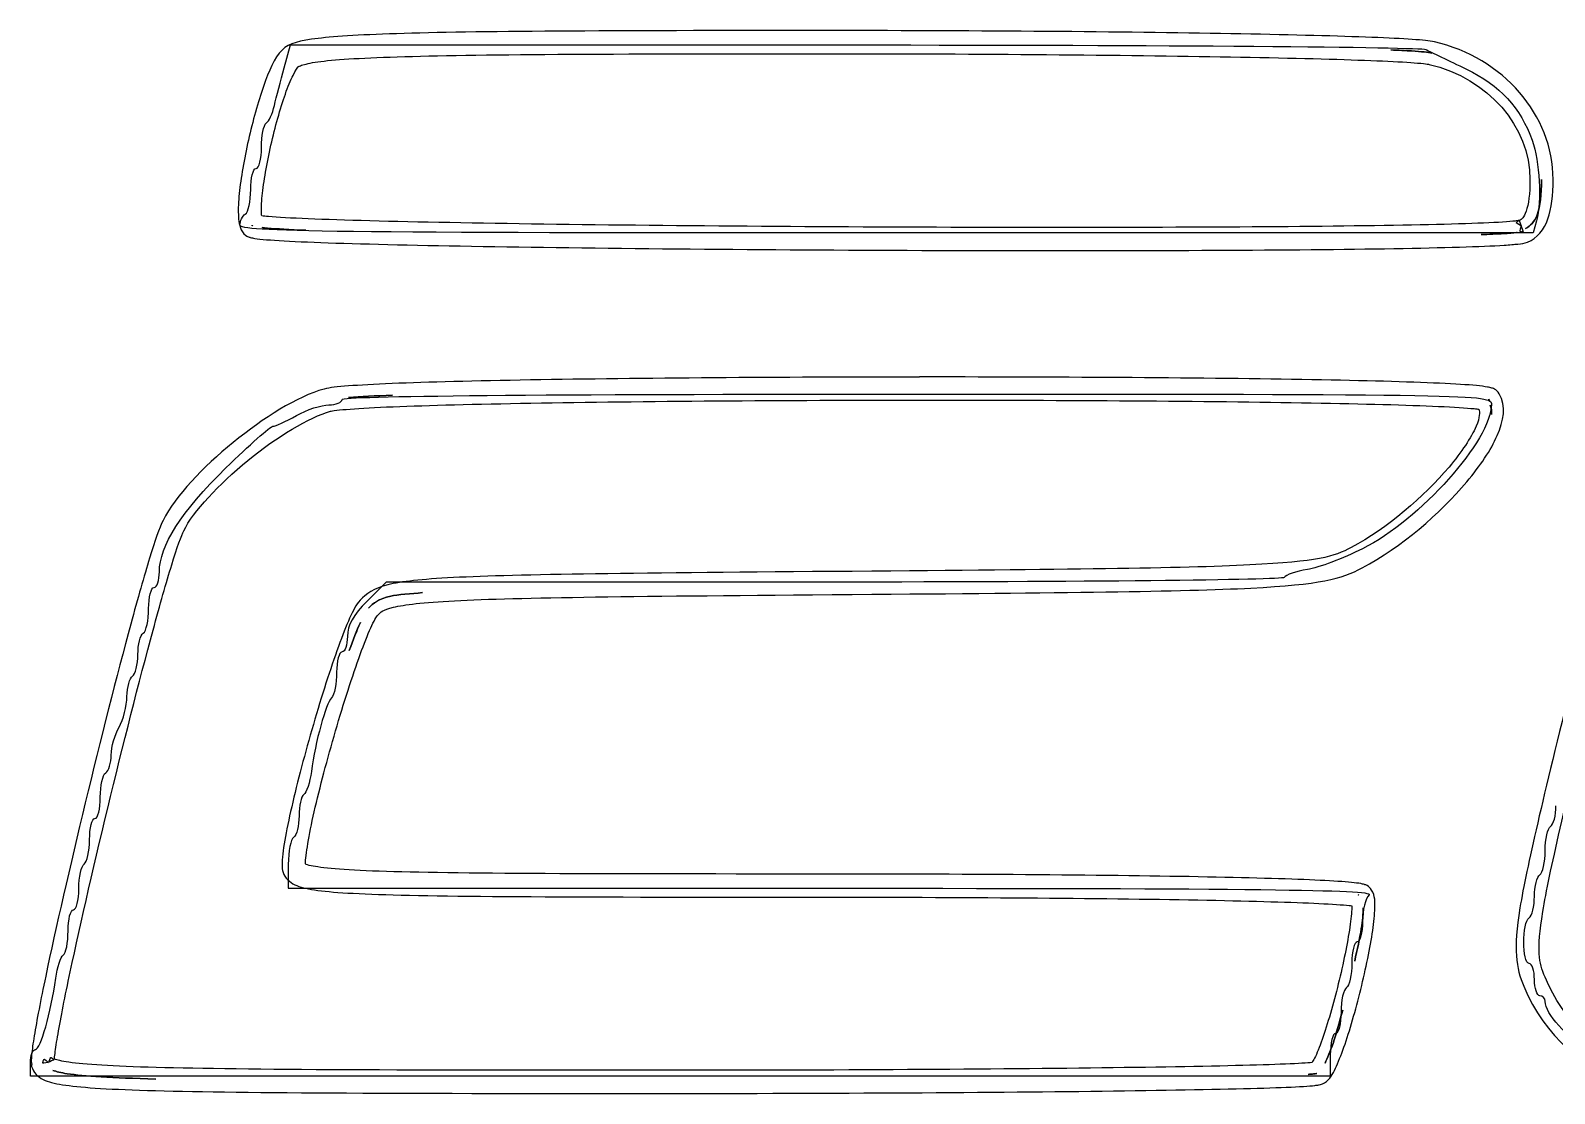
# Model space of a CAD drawing. Extents: x 2 to 137, y 5 to 30.
# Drawn here: x 1.92 to 36.81, y 5.29 to 29.63 of the extents above; entities that cross this region are included whole.
import ezdxf

# ---------------------------------------------------------------- set-up
doc = ezdxf.new("R2010")
doc.units = 0
doc.layers.get('0').update_dxf_attribs({"linetype": 'CONTINUOUS'})

msp = doc.modelspace()

# ---------------------------------------------------------------- linework, layer by layer
at = {"color": 7}
for p, q in [((20.590475, 29.627132), (20.590475, 29.627132)), ((7.728307, 28.775852), (7.875254, 29.298456)), ((7.875254, 29.298456), (20.761464, 29.298456)), ((20.58996, 29.097981), (20.589958, 29.097962)), ((33.062582, 29.184779), (33.062582, 29.18478)), ((36.5125, 26.218038), (36.5125, 26.218038)), ((6.714873, 25.171851), (6.714873, 25.171851)), ((6.993883, 25.173151), (6.993888, 25.17314)), ((6.993888, 25.17314), (6.99854, 25.15867)), ((35.933208, 25.22275), (35.944056, 25.23877)), ((35.99883, 25.278562), (35.998835, 25.27856)), ((35.998835, 25.27856), (36.045862, 25.155571)), ((36.046365, 25.1535), (36.046378, 25.153503)), ((36.046378, 25.153503), (36.093405, 25.031547)), ((36.395041, 25.271333), (36.320897, 24.99466)), ((7.220231, 25.117847), (7.220231, 25.117848)), ((36.320897, 24.99466), (21.517885, 24.99466)), ((35.956978, 25.006751), (35.956978, 25.006743)), ((22.406901, 21.697384), (22.274609, 21.697373)), ((22.274609, 21.697373), (22.274609, 21.696341)), ((10.209711, 21.281401), (10.209713, 21.281388)), ((22.406941, 21.168221), (22.406901, 21.168211)), ((35.322402, 21.145471), (35.303272, 21.186821)), ((35.339446, 21.055048), (35.339446, 21.055048)), ((10.059537, 17.001897), (9.616861, 16.559221)), ((20.30761, 17.001897), (10.059537, 17.001897)), ((10.890291, 16.761251), (10.890291, 16.761251)), ((9.47384, 16.076536), (9.47384, 16.076538)), ((7.821564, 10.538947), (7.821564, 9.992858)), ((7.821564, 9.992858), (20.265681, 9.992858)), ((32.329279, 9.837117), (32.31224, 9.839709)), ((32.432128, 9.546187), (32.432128, 9.546187)), ((31.959807, 7.202144), (31.959807, 7.202144)), ((1.919216, 5.689063), (1.919216, 5.996477)), ((1.948202, 5.9588), (1.945617, 5.95827)), ((1.945617, 5.95827), (1.945617, 5.909177)), ((2.205033, 5.994466), (2.205033, 5.994466)), ((2.219503, 6.058561), (2.226738, 6.070441)), ((2.226738, 6.070441), (2.236556, 6.083882)), ((2.236556, 6.083882), (2.236556, 6.083866)), ((2.38125, 6.122106), (2.392102, 6.117979)), ((2.38125, 6.122106), (2.38125, 6.122106)), ((31.676888, 6.180926), (31.676888, 5.689063)), ((16.798052, 5.689063), (1.919216, 5.689063)), ((1.945617, 5.909177), (1.963187, 5.863703)), ((2.431376, 5.822384), (2.431376, 5.822384)), ((31.676888, 5.689063), (16.798052, 5.689063)), ((31.354152, 5.750491), (31.368627, 5.753137)), ((31.413586, 5.491127), (31.413586, 5.491656))]:
    msp.add_line(p, q, dxfattribs=at)
for points in [[(8.503357, 29.446781), (8.088024, 29.395505), (7.845695, 29.348259), (7.678084, 29.180647)], [(10.471196, 29.56202), (9.540933, 29.535069), (8.922161, 29.498486), (8.503357, 29.446781)], [(20.590475, 29.627132), (15.434533, 29.629778), (12.331762, 29.615921), (10.471196, 29.56202)], [(29.628682, 29.550651), (27.196124, 29.596102), (23.988257, 29.625396), (20.590475, 29.627132)], [(32.623847, 29.471586), (31.867097, 29.50122), (30.844964, 29.527925), (29.628682, 29.550651)], [(33.551958, 29.425077), (33.313613, 29.44132), (33.002141, 29.456772), (32.623847, 29.471586)], [(34.058902, 29.369267), (33.945724, 29.395386), (33.789583, 29.408883), (33.551958, 29.425077)], [(36.777083, 26.218038), (36.777083, 27.69898), (35.626093, 29.007616), (34.058902, 29.369267)], [(7.678084, 29.180647), (7.4936, 28.996163), (7.380442, 28.709808), (7.254338, 28.350724)], [(8.567439, 28.921765), (8.952711, 28.969329), (9.562607, 29.006127), (10.485668, 29.032869)], [(10.485668, 29.032869), (12.331802, 29.086353), (15.435085, 29.100616), (20.58996, 29.097981)], [(20.589958, 29.097962), (23.984878, 29.096216), (27.190248, 29.066849), (29.618347, 29.021481)], [(20.761464, 29.298456), (27.84888, 29.298456), (33.74376, 29.252087), (33.861195, 29.195413)], [(29.618347, 29.021481), (30.832422, 28.998798), (31.852635, 28.972323), (32.603178, 28.942933)], [(33.062582, 29.18478), (33.221105, 29.176991), (33.414578, 29.169691), (33.534387, 29.161526)], [(33.533871, 29.161009), (33.414076, 29.169174), (33.220967, 29.176889), (33.062582, 29.184779)], [(33.998958, 29.111916), (33.918237, 29.130543), (33.768559, 29.145014), (33.533871, 29.161009)], [(33.534387, 29.161526), (33.768953, 29.14554), (33.921777, 29.129728), (33.998958, 29.111916)], [(33.861195, 29.195413), (33.978633, 29.13874), (34.396818, 28.93623), (34.790494, 28.745391)], [(7.503391, 27.913931), (7.546273, 28.100556), (7.647485, 28.48842), (7.728307, 28.775852)], [(7.930268, 28.602394), (7.98584, 28.71508), (8.043961, 28.798253), (8.052224, 28.806515)], [(8.052224, 28.806515), (8.032219, 28.78651), (8.042998, 28.799433), (8.062043, 28.808076)], [(8.062043, 28.808076), (8.081088, 28.81671), (8.112323, 28.829174), (8.155578, 28.842183)], [(8.155578, 28.842183), (8.242086, 28.868202), (8.376653, 28.898211), (8.567439, 28.921765)], [(32.603178, 28.942933), (32.978455, 28.928238), (33.286576, 28.913113), (33.5163, 28.897457)], [(33.5163, 28.897457), (33.745284, 28.881852), (33.919057, 28.859171), (33.939014, 28.854566)], [(33.939014, 28.854566), (35.2889, 28.543065), (36.247917, 27.421766), (36.247917, 26.218038)], [(34.790494, 28.745391), (35.555703, 28.374449), (36.031755, 27.85962), (36.297105, 27.116066)], [(7.254338, 28.350724), (7.127347, 27.989118), (7.006933, 27.555173), (6.908622, 27.121342)], [(7.754051, 28.175546), (7.812374, 28.341621), (7.874696, 28.489707), (7.930268, 28.602394)], [(7.316079, 27.507036), (7.376218, 27.544204), (7.460508, 27.727306), (7.503391, 27.913931)], [(7.425389, 27.004041), (7.519912, 27.421159), (7.636448, 27.84067), (7.754051, 28.175546)], [(7.206736, 26.954853), (7.206736, 27.221386), (7.25594, 27.469868), (7.316079, 27.507036)], [(6.908622, 27.121342), (6.810319, 26.687543), (6.734376, 26.255704), (6.698299, 25.896093)], [(7.08377, 26.470247), (7.151401, 26.470247), (7.206736, 26.688319), (7.206736, 26.954853)], [(7.224885, 25.842872), (7.25772, 26.170179), (7.330858, 26.586888), (7.425389, 27.004041)], [(36.297105, 27.116066), (36.471333, 26.627842), (36.518829, 25.733242), (36.395041, 25.271333)], [(6.960805, 25.985642), (6.960805, 26.252175), (7.016139, 26.470247), (7.08377, 26.470247)], [(36.247917, 26.218038), (36.247917, 25.890175), (36.212439, 25.643986), (36.159551, 25.494051)], [(36.40863, 25.406201), (36.478308, 25.603729), (36.5125, 25.871941), (36.5125, 26.218038)], [(36.5125, 26.218038), (36.5125, 25.872024), (36.478774, 25.603069), (36.409148, 25.405684)], [(36.658226, 25.317836), (36.743521, 25.559637), (36.777083, 25.855278), (36.777083, 26.218038)], [(6.698299, 25.896093), (6.680273, 25.716423), (6.671824, 25.554348), (6.677627, 25.413436)], [(6.837839, 25.42504), (6.90547, 25.466838), (6.960805, 25.719109), (6.960805, 25.985642)], [(7.206798, 25.435662), (7.202596, 25.537644), (7.208491, 25.679427), (7.224885, 25.842872)], [(36.159551, 25.494051), (36.106214, 25.342846), (36.05925, 25.304074), (36.000904, 25.281144)], [(6.677627, 25.413436), (6.683223, 25.277591), (6.694449, 25.144819), (6.771162, 25.020695)], [(6.714873, 25.171851), (6.714873, 25.269307), (6.770208, 25.383241), (6.837839, 25.42504)], [(21.517885, 24.99466), (8.711084, 24.99466), (6.714873, 25.018555), (6.714873, 25.171851)], [(6.996476, 25.160231), (6.994624, 25.163234), (6.995629, 25.170074), (6.993883, 25.173151)], [(6.99854, 25.15867), (6.999095, 25.159279), (6.998772, 25.156501), (6.996476, 25.160231)], [(7.215066, 25.384502), (7.212304, 25.402052), (7.208105, 25.403959), (7.206798, 25.435662)], [(7.367512, 25.367966), (7.298478, 25.373673), (7.26021, 25.379192), (7.215066, 25.384502)], [(8.280117, 25.317323), (7.887808, 25.333521), (7.577159, 25.350629), (7.367512, 25.367966)], [(11.516612, 25.230506), (10.180402, 25.255777), (9.064821, 25.284927), (8.280117, 25.317323)], [(21.318598, 25.128704), (17.744261, 25.144515), (14.189032, 25.179962), (11.516612, 25.230506)], [(31.235306, 25.143174), (28.486955, 25.116607), (24.892937, 25.112893), (21.318598, 25.128704)], [(34.613911, 25.200535), (33.771869, 25.175309), (32.609496, 25.156457), (31.235306, 25.143174)], [(35.621084, 25.242909), (35.376482, 25.227389), (35.034868, 25.213145), (34.613911, 25.200535)], [(35.910988, 25.266679), (35.841985, 25.258803), (35.743399, 25.250672), (35.621084, 25.242909)], [(35.991088, 25.27908), (35.971562, 25.275355), (35.943053, 25.270339), (35.910988, 25.266679)], [(36.045862, 25.155571), (36.04401, 25.156735), (35.933208, 25.22275), (35.933208, 25.22275)], [(35.944056, 25.23877), (35.944048, 25.238763), (35.979214, 25.269269), (35.979198, 25.269259)], [(35.979198, 25.269259), (35.979134, 25.269222), (35.995787, 25.277313), (35.99883, 25.278562)], [(36.000904, 25.281144), (35.997518, 25.280456), (35.995295, 25.279874), (35.991088, 25.27908)], [(36.021574, 25.025342), (36.021574, 25.025342), (36.045783, 25.150393), (36.046365, 25.1535)], [(36.147663, 25.095109), (36.253465, 25.159804), (36.351731, 25.244894), (36.40863, 25.406201)], [(36.409148, 25.405684), (36.352107, 25.24398), (36.253949, 25.159841), (36.147663, 25.095109)], [(36.189003, 24.784535), (36.416897, 24.871986), (36.572038, 25.073504), (36.658226, 25.317836)], [(6.771162, 25.020695), (6.810944, 24.956325), (6.886373, 24.916561), (6.888984, 24.915275)], [(6.888984, 24.915275), (6.913884, 24.903006), (6.937288, 24.89578), (6.952029, 24.891505)], [(6.952029, 24.891505), (6.986136, 24.881609), (7.018404, 24.875781), (7.052798, 24.870317)], [(7.052798, 24.870317), (7.123279, 24.859125), (7.212162, 24.8496), (7.3241, 24.840345)], [(7.220231, 25.117848), (7.262101, 25.113405), (7.291887, 25.10887), (7.345805, 25.104412)], [(7.345805, 25.103896), (7.291827, 25.108359), (7.262124, 25.113219), (7.220231, 25.117847)], [(7.3241, 24.840345), (7.547684, 24.821853), (7.861758, 24.804505), (8.257893, 24.788151)], [(7.345805, 25.104412), (7.550977, 25.087447), (7.854828, 25.070843), (8.22017, 25.05532)], [(8.22017, 25.05532), (7.855159, 25.070819), (7.550931, 25.086932), (7.345805, 25.103896)], [(8.257893, 24.788151), (9.050199, 24.755442), (10.167968, 24.726647), (11.506273, 24.701335)], [(35.129653, 24.957649), (35.299637, 24.964865), (35.512732, 24.971429), (35.637631, 24.979353)], [(35.637631, 24.978837), (35.512677, 24.970908), (35.299491, 24.964761), (35.129653, 24.957649)], [(35.637631, 24.979353), (35.762454, 24.987275), (35.864125, 24.995387), (35.940971, 25.004158)], [(35.940971, 25.003642), (35.864625, 24.994929), (35.76275, 24.986777), (35.637631, 24.978837)], [(35.940971, 25.004158), (35.947533, 25.004899), (35.95076, 25.005931), (35.956978, 25.006751)], [(35.956978, 25.006743), (35.949464, 25.00587), (35.949438, 25.0046), (35.940971, 25.003642)], [(35.970928, 24.741127), (36.050682, 24.750229), (36.115481, 24.756322), (36.189003, 24.784535)], [(36.049479, 25.023279), (36.044479, 25.023649), (36.021552, 25.025342), (36.021574, 25.025342)], [(36.093405, 25.031547), (36.082584, 25.027411), (36.060994, 25.026073), (36.049479, 25.023279)], [(11.506273, 24.701335), (14.182912, 24.650711), (17.740264, 24.615353), (21.316527, 24.599532)], [(21.316527, 24.599532), (24.892789, 24.58371), (28.487604, 24.587396), (31.239953, 24.614002)], [(31.239953, 24.614002), (32.616136, 24.627306), (33.781803, 24.646457), (34.630443, 24.67188)], [(34.630443, 24.67188), (35.054758, 24.68459), (35.399079, 24.699103), (35.654153, 24.715288)], [(35.654153, 24.715288), (35.781463, 24.723366), (35.886685, 24.731512), (35.970928, 24.741127)], [(22.274609, 21.696341), (19.086784, 21.694701), (15.868578, 21.672502), (13.367143, 21.628645)], [(31.251321, 21.634338), (28.842901, 21.677329), (25.641275, 21.69838), (22.406901, 21.697384)], [(34.175692, 21.553207), (33.460775, 21.585967), (32.455535, 21.612842), (31.251321, 21.634338)], [(8.642883, 21.421423), (8.018181, 21.247882), (7.2565, 20.764781), (6.55929, 20.196691)], [(9.197888, 21.491703), (8.940436, 21.472198), (8.770596, 21.456901), (8.642883, 21.421423)], [(9.05122, 21.182727), (9.05122, 21.263938), (13.518969, 21.305693), (22.208538, 21.305693)], [(10.199377, 21.545963), (9.79356, 21.529382), (9.45637, 21.511287), (9.197888, 21.491703)], [(13.367143, 21.628645), (12.097863, 21.606391), (11.011089, 21.579126), (10.199377, 21.545963)], [(22.208538, 21.305693), (35.066372, 21.305693), (35.365857, 21.300359), (35.365857, 21.071382)], [(35.022152, 21.499463), (34.817293, 21.519354), (34.533078, 21.536829), (34.175692, 21.553207)], [(35.274851, 21.46639), (35.207025, 21.479251), (35.124554, 21.48952), (35.022152, 21.499463)], [(35.375101, 21.440551), (35.341089, 21.452256), (35.308524, 21.460003), (35.274851, 21.46639)], [(35.436596, 21.418331), (35.396982, 21.439236), (35.366889, 21.443379), (35.375101, 21.440551)], [(35.542016, 21.313945), (35.513174, 21.360613), (35.476212, 21.397425), (35.436596, 21.418331)], [(35.498093, 20.35638), (35.643907, 20.688329), (35.716184, 21.032138), (35.542016, 21.313945)], [(8.006012, 20.81383), (8.246835, 20.949092), (8.580525, 21.059761), (8.747546, 21.059761)], [(8.747546, 21.059761), (8.914566, 21.059761), (9.05122, 21.115096), (9.05122, 21.182727)], [(8.785033, 20.911389), (8.791225, 20.913109), (8.850978, 20.924396), (8.930244, 20.934127)], [(8.930244, 20.934127), (9.00951, 20.943858), (9.114153, 20.954738), (9.237719, 20.964099)], [(9.19737, 21.225581), (9.207274, 21.226348), (9.207337, 21.22738), (9.217523, 21.228174)], [(9.218042, 21.227645), (9.209837, 21.227036), (9.205419, 21.226216), (9.19737, 21.225581)], [(9.217523, 21.228174), (9.470777, 21.247362), (9.805667, 21.264893), (10.209711, 21.281401)], [(10.209713, 21.281388), (9.805983, 21.264889), (9.471223, 21.246828), (9.218042, 21.227645)], [(9.237719, 20.964099), (9.485782, 20.982895), (9.818395, 21.000377), (10.220604, 21.016809)], [(10.220604, 21.016809), (11.024993, 21.049673), (12.10957, 21.077279), (13.376484, 21.099492)], [(13.376484, 21.099492), (15.910315, 21.143916), (19.174969, 21.167226), (22.406941, 21.168221)], [(22.406901, 21.168211), (25.638878, 21.169216), (28.838382, 21.148062), (31.241503, 21.105165)], [(31.241503, 21.105165), (32.443076, 21.083716), (33.445939, 21.056878), (34.151403, 21.02455)], [(35.365857, 21.071382), (35.365857, 20.255189), (33.731435, 18.424183), (32.414681, 17.765243)], [(34.151403, 21.02455), (34.504088, 21.008389), (34.783321, 20.99058), (34.970993, 20.972357)], [(34.970993, 20.972357), (35.020414, 20.967557), (35.043293, 20.96312), (35.078995, 20.958405)], [(35.078995, 20.958405), (35.093891, 20.890444), (35.106364, 20.778637), (35.0144, 20.569282)], [(35.303272, 21.186821), (35.304066, 21.186904), (35.31629, 21.182554), (35.313088, 21.184228)], [(35.313088, 21.184228), (35.305362, 21.1883), (35.304463, 21.194211), (35.316713, 21.17441)], [(35.316713, 21.17441), (35.321634, 21.166438), (35.318036, 21.153775), (35.322402, 21.145471)], [(35.339446, 21.055048), (35.357067, 20.988469), (35.377858, 20.923643), (35.367352, 20.841624)], [(35.367352, 20.841624), (35.376056, 20.922632), (35.357853, 20.988936), (35.339446, 21.055048)], [(6.893676, 19.78691), (7.555037, 20.325789), (8.307434, 20.778713), (8.785033, 20.911389)], [(7.466416, 20.567899), (7.522371, 20.567899), (7.765189, 20.678568), (8.006012, 20.81383)], [(6.393167, 19.614916), (6.927499, 20.139056), (7.410461, 20.567899), (7.466416, 20.567899)], [(35.0144, 20.569282), (34.899539, 20.307796), (34.680969, 19.976496), (34.395317, 19.636522)], [(34.800461, 19.29598), (35.108568, 19.662677), (35.351739, 20.023199), (35.498093, 20.35638)], [(6.55929, 20.196691), (5.862096, 19.628615), (5.240935, 18.985619), (4.954736, 18.414371)], [(4.87039, 17.236208), (4.87039, 17.83069), (5.37024, 18.611499), (6.393167, 19.614916)], [(5.427615, 18.177189), (5.642339, 18.605773), (6.232362, 19.248068), (6.893676, 19.78691)], [(34.395317, 19.636522), (33.823905, 18.956451), (32.979677, 18.231351), (32.155143, 17.79219)], [(32.40319, 17.325041), (33.306851, 17.806345), (34.184153, 18.562476), (34.800461, 19.29598)], [(4.954736, 18.414371), (4.867279, 18.239807), (4.770747, 17.953873), (4.646228, 17.549308)], [(5.15218, 17.393774), (5.273875, 17.789167), (5.381043, 18.084231), (5.427615, 18.177189)], [(4.646228, 17.549308), (4.521615, 17.144435), (4.375032, 16.629399), (4.215247, 16.041389)], [(32.155143, 17.79219), (31.760636, 17.582069), (31.382914, 17.470963), (29.833837, 17.393765)], [(32.414681, 17.765243), (31.975078, 17.545254), (31.406558, 17.331382), (31.151298, 17.289972)], [(4.725849, 15.902909), (4.88465, 16.487294), (5.030357, 16.997966), (5.15218, 17.393774)], [(4.747424, 16.878931), (4.815055, 16.878931), (4.87039, 17.039706), (4.87039, 17.236208)], [(11.601876, 17.104377), (10.860843, 17.065884), (10.414004, 17.016915), (10.101709, 16.939012)], [(20.727934, 17.248037), (15.744796, 17.209419), (13.08424, 17.181379), (11.601876, 17.104377)], [(30.621438, 17.108289), (30.585272, 17.049773), (25.94405, 17.001897), (20.30761, 17.001897)], [(29.833837, 17.393765), (28.285051, 17.316581), (25.609611, 17.285869), (20.727934, 17.248037)], [(29.860192, 16.865121), (31.432381, 16.943471), (31.944458, 17.080714), (32.40319, 17.325041)], [(31.151298, 17.289972), (30.896039, 17.248562), (30.657602, 17.166804), (30.621438, 17.108289)], [(4.624458, 16.394326), (4.624458, 16.660859), (4.679793, 16.878931), (4.747424, 16.878931)], [(10.101709, 16.939012), (9.786414, 16.860361), (9.595359, 16.730617), (9.464538, 16.586062)], [(10.890291, 16.761251), (10.654827, 16.735298), (10.305383, 16.717008), (10.165788, 16.682186)], [(10.165788, 16.682703), (10.305286, 16.717501), (10.654728, 16.735362), (10.890291, 16.761251)], [(20.732068, 16.718876), (25.614449, 16.756714), (28.288247, 16.786782), (29.860192, 16.865121)], [(9.616861, 16.559221), (9.312133, 16.254492), (9.174185, 16.00542), (9.174185, 15.759944)], [(9.464538, 16.586062), (9.369529, 16.481079), (9.305008, 16.347164), (9.22631, 16.172651)], [(9.660909, 16.408301), (9.762193, 16.520218), (9.889694, 16.61383), (10.165788, 16.682703)], [(10.165788, 16.682186), (9.889974, 16.613383), (9.761486, 16.519437), (9.660909, 16.408301)], [(9.857279, 16.230534), (9.942854, 16.325093), (9.982077, 16.364059), (10.229866, 16.425871)], [(10.229866, 16.425871), (10.474179, 16.486816), (10.900818, 16.53792), (11.628748, 16.575733)], [(11.628748, 16.575733), (13.084812, 16.651368), (15.749475, 16.680262), (20.732068, 16.718876)], [(4.501493, 15.833724), (4.569124, 15.875522), (4.624458, 16.127793), (4.624458, 16.394326)], [(9.22631, 16.172651), (9.146696, 15.996105), (9.059803, 15.776587), (8.968445, 15.525145)], [(9.217525, 15.435233), (9.307434, 15.682685), (9.391792, 15.897091), (9.467122, 16.064135)], [(9.467639, 16.063619), (9.392328, 15.896617), (9.307344, 15.682414), (9.217525, 15.435233)], [(9.467122, 16.064135), (9.469844, 16.070173), (9.471159, 16.070647), (9.47384, 16.076536)], [(9.47384, 16.076538), (9.471565, 16.07158), (9.469914, 16.068662), (9.467639, 16.063619)], [(9.708451, 15.955098), (9.743455, 16.032719), (9.777791, 16.099044), (9.805603, 16.148368)], [(9.805603, 16.148368), (9.833415, 16.197693), (9.861541, 16.235242), (9.857279, 16.230534)], [(4.215247, 16.041389), (3.895681, 14.865388), (3.523769, 13.397967), (3.173967, 11.950166)], [(3.688187, 11.826155), (4.03704, 13.270025), (4.40824, 14.734106), (4.725849, 15.902909)], [(4.378527, 15.341861), (4.378527, 15.570587), (4.433862, 15.791926), (4.501493, 15.833724)], [(9.174185, 15.759944), (9.174185, 15.563814), (9.118851, 15.403344), (9.05122, 15.403344)], [(9.466606, 15.3448), (9.555057, 15.588239), (9.637519, 15.797806), (9.708451, 15.955098)], [(8.968445, 15.525145), (8.785697, 15.022178), (8.584477, 14.391768), (8.395353, 13.743342)], [(9.05122, 15.403344), (8.983589, 15.403344), (8.928254, 15.193073), (8.928254, 14.936075)], [(4.255562, 14.849999), (4.323193, 14.891797), (4.378527, 15.113135), (4.378527, 15.341861)], [(8.903333, 13.594519), (9.089958, 14.23438), (9.28972, 14.857968), (9.466606, 15.3448)], [(4.128239, 14.381621), (4.130646, 14.597431), (4.187931, 14.808201), (4.255562, 14.849999)], [(8.928254, 14.936075), (8.928254, 14.679077), (8.876093, 14.416238), (8.81234, 14.351988)], [(37.222017, 14.793918), (36.54016, 12.023413), (36.175394, 10.497198), (36.018991, 9.545659)], [(36.541472, 9.45936), (36.691107, 10.369697), (37.054708, 11.898166), (37.73623, 14.667311)], [(3.948148, 13.681826), (4.044801, 13.850904), (4.125842, 14.165812), (4.128239, 14.381621)], [(8.81234, 14.351988), (8.67988, 14.218496), (8.440912, 13.348456), (8.349422, 12.666589)], [(3.768057, 13.043514), (3.770464, 13.225508), (3.851494, 13.512748), (3.948148, 13.681826)], [(8.395353, 13.743342), (8.206215, 13.094869), (8.029763, 12.429245), (7.89926, 11.858702)], [(8.415507, 11.740885), (8.542843, 12.297579), (8.716701, 12.954639), (8.903333, 13.594519)], [(3.640734, 12.636619), (3.708365, 12.678417), (3.76566, 12.86152), (3.768057, 13.043514)], [(3.517768, 12.076016), (3.517768, 12.342549), (3.573103, 12.59482), (3.640734, 12.636619)], [(8.349422, 12.666589), (8.315336, 12.412549), (8.237958, 12.174111), (8.177471, 12.136728)], [(3.173967, 11.950166), (2.824161, 10.502353), (2.496633, 9.074818), (2.267045, 7.977799)], [(3.394803, 11.591411), (3.462434, 11.591411), (3.517768, 11.809483), (3.517768, 12.076016)], [(8.177471, 12.136728), (8.116984, 12.099345), (8.067495, 11.88162), (8.067495, 11.652894)], [(36.718478, 11.406963), (36.786108, 11.448761), (36.841443, 11.662298), (36.841443, 11.881489)], [(2.7854, 7.869808), (3.013186, 8.958218), (3.339337, 10.382299), (3.688187, 11.826155)], [(3.271837, 11.106806), (3.271837, 11.373339), (3.327171, 11.591411), (3.394803, 11.591411)], [(7.89926, 11.858702), (7.768862, 11.288623), (7.68158, 10.825514), (7.678084, 10.520283)], [(8.067495, 11.652894), (8.067495, 11.424168), (8.01216, 11.20283), (7.944529, 11.161031)], [(8.212935, 10.54871), (8.219288, 10.755052), (8.291852, 11.20028), (8.415507, 11.740885)], [(36.59551, 10.853617), (36.59551, 11.116159), (36.650845, 11.365164), (36.718478, 11.406963)], [(3.148871, 10.546204), (3.216503, 10.588002), (3.271837, 10.840273), (3.271837, 11.106806)], [(7.944529, 11.161031), (7.876898, 11.119233), (7.821564, 10.839295), (7.821564, 10.538947)], [(36.472545, 10.300272), (36.540178, 10.342071), (36.59551, 10.591076), (36.59551, 10.853617)], [(3.025906, 9.985601), (3.025906, 10.252134), (3.08124, 10.504405), (3.148871, 10.546204)], [(7.678084, 10.520283), (7.676894, 10.417435), (7.706302, 10.287876), (7.808826, 10.18542)], [(8.301819, 10.517704), (8.227898, 10.536709), (8.220045, 10.546044), (8.212935, 10.54871)], [(9.750309, 10.38748), (8.950007, 10.417978), (8.502135, 10.466205), (8.301819, 10.517704)], [(7.808826, 10.18542), (7.902405, 10.091903), (8.023933, 10.042499), (8.169527, 10.005069)], [(20.09283, 10.31875), (14.392042, 10.31875), (11.351295, 10.326469), (9.750309, 10.38748)], [(28.86232, 10.250539), (26.675707, 10.293486), (23.620116, 10.31875), (20.09283, 10.31875)], [(31.442524, 10.174058), (30.831104, 10.203523), (29.955611, 10.22906), (28.86232, 10.250539)], [(32.158759, 10.126516), (31.987137, 10.143536), (31.748284, 10.159323), (31.442524, 10.174058)], [(32.371667, 10.098094), (32.313202, 10.109238), (32.244323, 10.118033), (32.158759, 10.126516)], [(36.34958, 9.80841), (36.34958, 10.037136), (36.404915, 10.258474), (36.472545, 10.300272)], [(2.90294, 9.500996), (2.970571, 9.500996), (3.025906, 9.719068), (3.025906, 9.985601)], [(8.169527, 10.005069), (8.462543, 9.929738), (8.918066, 9.889256), (9.730156, 9.858308)], [(9.730156, 9.858308), (11.35484, 9.796402), (14.391596, 9.789583), (20.09283, 9.789583)], [(20.09283, 9.789583), (23.61758, 9.789583), (26.670968, 9.764218), (28.851987, 9.721371)], [(20.265681, 9.992858), (29.944438, 9.992858), (32.677007, 9.960068), (32.562239, 9.8453)], [(32.31224, 9.839709), (32.314621, 9.83926), (32.319754, 9.839127), (32.322056, 9.838678)], [(32.322056, 9.838678), (32.32531, 9.838069), (32.326342, 9.837725), (32.329279, 9.837117)], [(32.460551, 10.075874), (32.428576, 10.086865), (32.399355, 10.092815), (32.371667, 10.098094)], [(32.562239, 9.8453), (32.481083, 9.764142), (32.414681, 9.48747), (32.414681, 9.230472)], [(32.518428, 10.055202), (32.478685, 10.076178), (32.447356, 10.080406), (32.460551, 10.075874)], [(32.622298, 9.951849), (32.593845, 9.997887), (32.558169, 10.034226), (32.518428, 10.055202)], [(32.69671, 9.539988), (32.699991, 9.676385), (32.706976, 9.814846), (32.622298, 9.951849)], [(36.226615, 9.316548), (36.294245, 9.358346), (36.34958, 9.579684), (36.34958, 9.80841)], [(2.779975, 9.016391), (2.779975, 9.282924), (2.835309, 9.500996), (2.90294, 9.500996)], [(28.851987, 9.721371), (29.942486, 9.699947), (30.815235, 9.673899), (31.417204, 9.644889)], [(31.417204, 9.644889), (31.718112, 9.630388), (31.952205, 9.614773), (32.107084, 9.599414)], [(32.107084, 9.599414), (32.1345, 9.596697), (32.144361, 9.594747), (32.165996, 9.59218)], [(32.167584, 9.55239), (32.164912, 9.440992), (32.149645, 9.28327), (32.123145, 9.100737)], [(32.165996, 9.59218), (32.166526, 9.578388), (32.168113, 9.571149), (32.167584, 9.55239)], [(32.384587, 9.062496), (32.41207, 9.251763), (32.429029, 9.41686), (32.432128, 9.546187)], [(32.432128, 9.546187), (32.429032, 9.416782), (32.412575, 9.251681), (32.385103, 9.062496)], [(32.646584, 9.024257), (32.67499, 9.21989), (32.693212, 9.393596), (32.69671, 9.539988)], [(36.018991, 9.545659), (35.862411, 8.593067), (35.928107, 8.165683), (36.104772, 7.748353)], [(36.457239, 8.493527), (36.444036, 8.710639), (36.466552, 9.003659), (36.541472, 9.45936)], [(32.123145, 9.100737), (32.070104, 8.735446), (31.973742, 8.26725), (31.859593, 7.804176)], [(32.414681, 9.230472), (32.414681, 8.973474), (32.359346, 8.763202), (32.291716, 8.763202)], [(36.226615, 8.27134), (36.066251, 8.27134), (36.066251, 9.217438), (36.226615, 9.316548)], [(2.669998, 8.463816), (2.730485, 8.5012), (2.779975, 8.749858), (2.779975, 9.016391)], [(32.291716, 8.763202), (32.224086, 8.763202), (32.168751, 8.54513), (32.168751, 8.278598)], [(32.385103, 9.062496), (32.354544, 8.852031), (32.288506, 8.579478), (32.235759, 8.32714)], [(32.235759, 8.32714), (32.288472, 8.579586), (32.354017, 8.851972), (32.384587, 9.062496)], [(32.373733, 7.677569), (32.491134, 8.153848), (32.58977, 8.632967), (32.646584, 9.024257)], [(2.49693, 7.933956), (2.531631, 8.187997), (2.609511, 8.426433), (2.669998, 8.463816)], [(36.592113, 7.954542), (36.516395, 8.13341), (36.470442, 8.276415), (36.457239, 8.493527)], [(32.168751, 8.278598), (32.168751, 8.012065), (32.113416, 7.759793), (32.045786, 7.717995)], [(36.34958, 7.902444), (36.34958, 8.105337), (36.294245, 8.27134), (36.226615, 8.27134)], [(2.267045, 7.977799), (2.15225, 7.429286), (2.061972, 6.96361), (2.005046, 6.616125)], [(2.032223, 6.303891), (2.150126, 6.303891), (2.388472, 7.13994), (2.49693, 7.933956)], [(2.527534, 6.53087), (2.582191, 6.864505), (2.67151, 7.325621), (2.7854, 7.869808)], [(31.859593, 7.804176), (31.745449, 7.341108), (31.613052, 6.880999), (31.489589, 6.530352)], [(32.045786, 7.717995), (31.978153, 7.676196), (31.922818, 7.423925), (31.922818, 7.157392)], [(31.988227, 6.354653), (32.120283, 6.729708), (32.256321, 7.201251), (32.373733, 7.677569)], [(36.104772, 7.748353), (36.591393, 6.59884), (37.45884, 5.837509), (38.621414, 5.551588)], [(36.472545, 7.533547), (36.404915, 7.533547), (36.34958, 7.69955), (36.34958, 7.902444)], [(38.747539, 6.065768), (37.731914, 6.315551), (37.025456, 6.930887), (36.592113, 7.954542)], [(36.59551, 7.398822), (36.59551, 7.472921), (36.540178, 7.533547), (36.472545, 7.533547)], [(37.524195, 6.354075), (37.11031, 6.550475), (36.59551, 7.129613), (36.59551, 7.398822)], [(31.738631, 6.442501), (31.813368, 6.654763), (31.885628, 6.939243), (31.959807, 7.202144)], [(31.959807, 7.202144), (31.885633, 6.939211), (31.813934, 6.654906), (31.739147, 6.442501)], [(31.922818, 7.157392), (31.922818, 6.890859), (31.867486, 6.672786), (31.799853, 6.672786)], [(31.799853, 6.672786), (31.732223, 6.672786), (31.676888, 6.451449), (31.676888, 6.180926)], [(1.919216, 5.996477), (1.919216, 6.165554), (1.970069, 6.303891), (2.032223, 6.303891)], [(2.005046, 6.616125), (1.976604, 6.442519), (1.95633, 6.298998), (1.945618, 6.184111)], [(2.472757, 6.13503), (2.481465, 6.228417), (2.500209, 6.364077), (2.527534, 6.53087)], [(31.489589, 6.530352), (31.427872, 6.355076), (31.367587, 6.206541), (31.317507, 6.104539)], [(31.739147, 6.442501), (31.675178, 6.260822), (31.612885, 6.105279), (31.555179, 5.987748)], [(31.555179, 5.987748), (31.613025, 6.105567), (31.674729, 6.261018), (31.738631, 6.442501)], [(31.79289, 5.87096), (31.858147, 6.003877), (31.922266, 6.167318), (31.988227, 6.354653)], [(1.945618, 6.184111), (1.940289, 6.126963), (1.937163, 6.076637), (1.937349, 6.029597)], [(1.937349, 6.029597), (1.937412, 6.013695), (1.946213, 5.981998), (1.948202, 5.9588)], [(2.205033, 5.989307), (2.204968, 5.990365), (2.205059, 5.992138), (2.205033, 5.994466)], [(2.205033, 5.988778), (2.204989, 5.989307), (2.205083, 5.988555), (2.205033, 5.989307)], [(2.205033, 6.003256), (2.205031, 6.003211), (2.206589, 6.020348), (2.206584, 6.020321)], [(2.206584, 5.988783), (2.206099, 5.992249), (2.205115, 5.999022), (2.205033, 6.003256)], [(2.205033, 5.994466), (2.205217, 5.993143), (2.205409, 5.98973), (2.205549, 5.988778)], [(2.205549, 5.988778), (2.205526, 5.988772), (2.205052, 5.98878), (2.205033, 5.988778)], [(2.206584, 6.020321), (2.206578, 6.020289), (2.219512, 6.058577), (2.219503, 6.058561)], [(2.32854, 6.005319), (2.319363, 6.003996), (2.214008, 5.989788), (2.206584, 5.988783)], [(2.236556, 6.083866), (2.236556, 6.083866), (2.313812, 6.017972), (2.32854, 6.005319)], [(2.341458, 6.00996), (2.348577, 6.030002), (2.38125, 6.122106), (2.38125, 6.122106)], [(2.450496, 6.065255), (2.448604, 6.064197), (2.355, 6.016815), (2.341458, 6.00996)], [(2.392102, 6.117979), (2.392085, 6.11799), (2.438632, 6.082297), (2.438611, 6.082321)], [(2.438611, 6.082321), (2.43859, 6.082347), (2.448455, 6.068854), (2.448429, 6.06888)], [(2.448429, 6.06888), (2.448408, 6.068915), (2.449906, 6.066234), (2.450496, 6.065255)], [(2.469656, 6.081804), (2.470654, 6.099742), (2.470511, 6.110953), (2.472757, 6.13503)], [(2.799869, 6.008421), (2.627801, 6.032816), (2.521406, 6.061989), (2.469656, 6.081804)], [(4.798197, 5.890084), (3.784008, 5.917899), (3.159491, 5.957465), (2.799869, 6.008421)], [(30.1367, 5.949512), (29.373102, 5.925805), (28.286361, 5.904191), (26.957568, 5.885948)], [(31.027087, 5.986202), (30.819841, 5.973634), (30.518359, 5.961357), (30.1367, 5.949512)], [(31.258079, 6.00377), (31.206281, 5.998134), (31.128219, 5.99234), (31.027087, 5.986202)], [(31.317507, 6.104539), (31.296076, 6.060901), (31.274663, 6.027508), (31.258079, 6.00377)], [(1.963187, 5.863703), (2.014937, 5.728842), (2.131796, 5.645541), (2.255675, 5.594984)], [(2.255675, 5.594984), (2.376231, 5.545785), (2.523501, 5.513524), (2.725414, 5.484915)], [(2.431376, 5.822384), (2.515576, 5.794864), (2.606743, 5.769036), (2.762622, 5.746935)], [(2.762622, 5.746419), (2.606706, 5.768512), (2.515446, 5.794849), (2.431376, 5.822384)], [(2.762622, 5.746935), (3.144985, 5.692756), (3.772871, 5.653418), (4.790922, 5.625497)], [(4.790922, 5.625497), (3.772879, 5.653418), (3.144999, 5.692238), (2.762622, 5.746419)], [(16.726667, 5.82497), (10.422548, 5.823118), (6.826646, 5.834442), (4.798197, 5.890084)], [(26.957568, 5.885948), (24.299977, 5.849465), (20.675209, 5.826084), (16.726667, 5.82497)], [(31.168115, 5.731891), (31.209731, 5.735172), (31.262807, 5.7384), (31.292654, 5.741707)], [(31.292654, 5.741204), (31.262762, 5.737897), (31.20966, 5.735172), (31.168115, 5.731891)], [(31.36397, 5.75155), (31.346481, 5.748242), (31.323232, 5.744617), (31.292654, 5.741204)], [(31.292654, 5.741707), (31.320814, 5.744829), (31.341888, 5.748427), (31.354152, 5.750491)], [(31.368627, 5.753137), (31.365161, 5.752872), (31.370214, 5.752872), (31.36397, 5.75155)], [(31.540708, 5.538681), (31.673256, 5.62299), (31.731594, 5.746112), (31.79289, 5.87096)], [(2.725414, 5.484915), (3.129775, 5.427617), (3.761932, 5.388913), (4.783686, 5.360891)], [(4.783686, 5.360891), (6.827269, 5.304845), (10.421825, 5.294005), (16.726626, 5.295777)], [(16.726626, 5.295777), (20.677159, 5.296836), (24.30366, 5.320225), (26.964761, 5.356756)], [(26.964761, 5.356756), (28.295308, 5.375012), (29.38397, 5.396433), (30.153196, 5.42032)], [(30.153196, 5.42032), (30.537747, 5.432279), (30.84183, 5.444344), (31.059084, 5.457525)], [(31.059084, 5.457525), (31.167635, 5.464113), (31.254119, 5.471231), (31.321601, 5.478718)], [(31.321601, 5.478718), (31.354661, 5.482396), (31.384474, 5.485598), (31.413586, 5.491127)], [(31.413586, 5.491656), (31.413057, 5.491556), (31.481124, 5.500785), (31.540708, 5.538681)]]:
    msp.add_open_spline(points, degree=3, dxfattribs=at)

doc.saveas('drawing.dxf')
